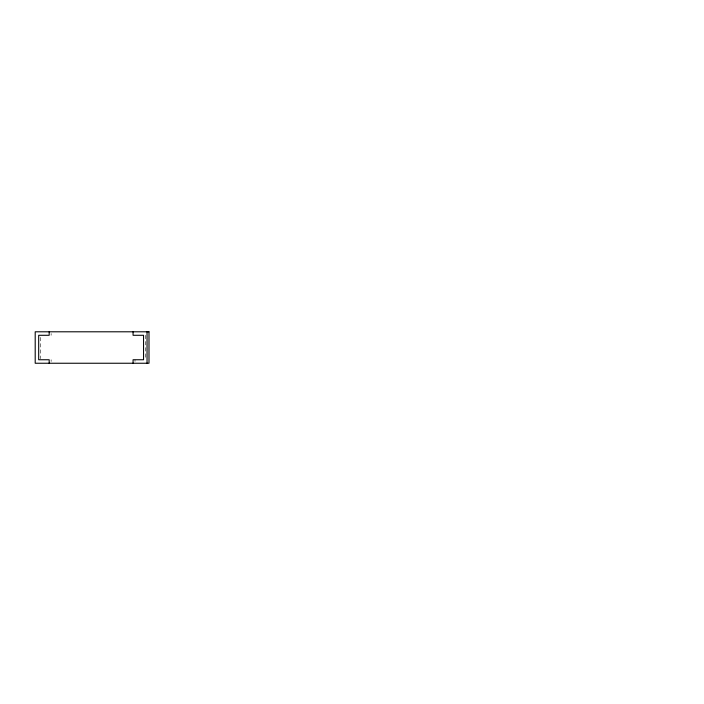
<?xml version="1.0" encoding="UTF-8"?>
<svg xmlns="http://www.w3.org/2000/svg" width="704" height="704" viewBox="0 0 704 704"><rect width="100%" height="100%" fill="white"/><g stroke="black" fill="none" stroke-linecap="round" stroke-linejoin="round"><path stroke-width="0.53" stroke-dasharray="3.52 2.64" d="M145.499 335.289L145.499 359.753M135.01 359.753L135.01 361.495M51.128 333.538L51.128 335.289M51.128 359.753L51.128 361.495M40.647 337.41L40.647 358.688"/><path stroke-width="1.06" d="M147.039 331.795L147.039 363.246M133.065 331.795L133.065 335.289L143.546 335.289L143.546 359.753L133.065 359.753L133.065 363.246M49.183 331.795L49.183 335.289L38.694 335.289L38.694 359.753L49.183 359.753L49.183 363.246M148.993 331.795L35.2 331.795L35.2 363.246L148.993 363.246L148.993 331.795"/></g></svg>
